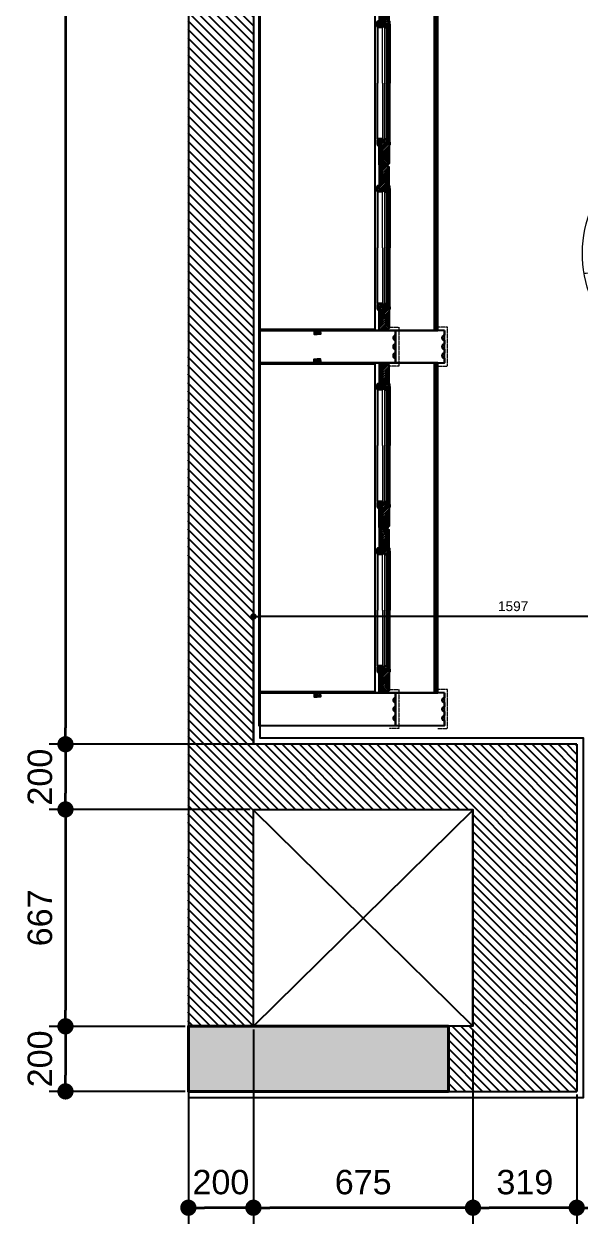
# Model space of a CAD drawing. Header units: inches. Extents: x 274057 to 444617, y 485849 to 635630.
# Drawn here: x 361549 to 363258, y 529151 to 532841 of the extents above; entities that cross this region are included whole.
import ezdxf

# ---------------------------------------------------------------- set-up
doc = ezdxf.new("R2010")
doc.units = ezdxf.units.IN
doc.header["$MEASUREMENT"] = 0
doc.linetypes.add('DASHED2', pattern=[0.375, 0.25, -0.125])
doc.linetypes.add('HIDDEN', pattern=[0.375, 0.25, -0.125])
for name, color, linetype, lineweight in [('CQ Furniture', 190, 'Continuous', 0), ('CQ plan and elev dimension', 252, 'Continuous', 35), ('Glass', 4, 'Continuous', 0), ('WOOD-HID', 8, 'HIDDEN', 18), ('xref 1st floor$0$XREF-V2-FF_COLS$0$A-COLS', 5, 'Continuous', 40), ('xref 1st floor$0$XREF-V2-FF_COLS$0$A-COLS-PATT', 252, 'Continuous', 20)]:
    doc.layers.add(name, color=color, linetype=linetype, lineweight=lineweight)
for name, color, linetype in [('CQ Grg Gypsum', 41, 'Continuous'), ('CQ PANEL DIMENSION', 1, 'Continuous'), ('CQ Plaster', 1, 'Continuous'), ('CQ Wall plan', 3, 'Continuous'), ('ID-wall paper', 8, 'Continuous'), ('Layer7', 8, 'Continuous'), ('LIGHT', 4, 'Continuous'), ('WALLS LINE', 5, 'DASHED2'), ('WOOD 02', 32, 'Continuous'), ('Wood SECT', 1, 'Continuous'), ('xref 1st floor$0$CQ Wall hatch_CHB', 8, 'Continuous'), ('xref 1st floor_$0$CQ Wall hatch_CHB', 8, 'Continuous')]:
    doc.layers.add(name, color=color, linetype=linetype)
doc.styles.get("Standard").update_dxf_attribs({"font": 'arial.ttf'})
doc.dimstyles.new('CQ 20', dxfattribs={"dimscale": 0.2, "dimtxt": 150, "dimasz": 100, "dimexe": 100, "dimexo": 20, "dimgap": 80, "dimtad": 1, "dimdec": 0, "dimzin": 0, "dimdsep": 46, "dimtxsty": 'Standard', "dimblk": 'DOT', "dimcen": 100, "dimclrd": 1, "dimclre": 1, "dimclrt": 3, "dimadec": 0, "dimazin": 0, "dimtfac": 1, "dimtdec": 0, "dimtofl": 0, "dimtmove": 0, "dimatfit": 3, "dimfxl": 1, "dimtolj": 1, "dimtzin": 0, "dimlwd": -1, "dimarcsym": 0})
doc.dimstyles.new('CQ 50', dxfattribs={"dimscale": 0.5, "dimtxt": 150, "dimasz": 100, "dimexe": 100, "dimexo": 20, "dimgap": 80, "dimtad": 1, "dimdec": 0, "dimzin": 0, "dimdsep": 46, "dimtxsty": 'Standard', "dimblk": 'DOT', "dimcen": 100, "dimclrd": 250, "dimclre": 250, "dimclrt": 3, "dimadec": 0, "dimazin": 0, "dimtfac": 1, "dimtdec": 0, "dimtofl": 0, "dimtmove": 0, "dimatfit": 3, "dimfxl": 3, "dimtolj": 1, "dimtzin": 0, "dimlwd": -1, "dimarcsym": 0})
pattern_1 = [(45, (20118.3853, -75328.2434), (-3.535533906, 3.535533906), [])]
pattern_2 = [(45, (20104.3854, -75328.2434), (-3.535533906, 3.535533906), [])]

# ---------------------------------------------------------------- blocks, each defined once
blk = doc.blocks.new('ff-15 wall plan')
at = {"layer": 'xref 1st floor$0$CQ Wall hatch_CHB'}
h = blk.add_hatch(dxfattribs=at)
h.set_pattern_fill('ANSI31', color=8, scale=150, angle=90)
h.set_pattern_definition([(135, (4639.211, -2e-07), (-13.25825215, -13.25825215), [])])
h.paths.add_polyline_path([(478951.3, 549898.7), (478751.3, 549898.7), (478751.3, 548408.7), (478689.7, 548408.7), (478689.7, 548208.7), (478751.3, 548208.7), (478751.3, 546408.7), (478701.3, 546408.7), (478701.3, 546208.7), (478751.3, 546208.7), (478751.3, 542468.7), (478952.7, 542468.7), (478952.7, 543135.7), (479627.7, 543135.7), (479627.7, 542468.7), (479551.3, 542468.7), (479551.3, 542268.7), (479946.3, 542268.7), (479946.3, 543336), (478951.3, 543336)])
at = {"layer": 'xref 1st floor$0$XREF-V2-FF_COLS$0$A-COLS-PATT'}
blk.add_hatch(color=256, dxfattribs=at).paths.add_polyline_path([(479552.7, 542268.7), (479552.7, 542468.7), (478752.7, 542468.7), (478752.7, 542268.7)])
at = {"layer": 'CQ Plaster'}
blk.add_lwpolyline([(479652.7, 549898.7), (479652.7, 549879.1), (478972.7, 549879.1), (478972.7, 543356), (479966.7, 543356), (479966.7, 542248.7), (478752.7, 542248.7)], dxfattribs=at)
at = {"layer": 'CQ Wall plan'}
for p, q in [((478952.7, 549898.7), (478952.7, 543336)), ((478752.7, 546208.7), (478752.7, 542468.7)), ((479946.7, 543336), (478952.7, 543336, 0)), ((479946.7, 543336, 0), (479946.7, 542268.7)), ((478952.7, 542468.7), (478952.7, 543133.7)), ((479627.7, 542468.7), (479627.7, 543133.7)), ((479552.7, 542268.7), (479946.7, 542268.7))]:
    blk.add_line(p, q, dxfattribs=at)
at = {"layer": 'CQ Wall plan', "elevation": 0}
blk.add_lwpolyline([(478952.7, 543135.7), (479627.7, 543135.7), (479627.7, 542468.7), (478952.7, 542468.7)], close=True, dxfattribs=at)
at = {"layer": 'xref 1st floor$0$XREF-V2-FF_COLS$0$A-COLS'}
blk.add_lwpolyline([(479552.7, 542268.7), (479552.7, 542468.7), (478752.7, 542468.7), (478752.7, 542268.7)], close=True, dxfattribs=at)
blk.add_lwpolyline([(479552.7, 542268.7), (479552.7, 542468.7), (478752.7, 542468.7), (478752.7, 542268.7)], close=True, dxfattribs=at)
at = {"layer": 'xref 1st floor_$0$CQ Wall hatch_CHB', "color": 8}
for p, q in [((478952.7, 543133.7, 0), (479627.7, 542468.7, 0)), ((479627.7, 543133.7, 0), (478952.7, 542468.7, 0))]:
    blk.add_line(p, q, dxfattribs=at)
blk = doc.blocks.new('_Dot')
at = {"color": 0, "linetype": 'ByBlock', "lineweight": -2}
blk.add_line((-0.5, 0), (-1, 0), dxfattribs=at)
at = {"color": 0, "linetype": 'ByBlock', "const_width": 0.5}
blk.add_lwpolyline([(-0.25, 0, 1), (0.25, 0, 1)], format="xyb", close=True, dxfattribs=at)
blk = doc.blocks.new('*D768')
at = {"layer": 'CQ plan and elev dimension', "color": 250, "lineweight": -2, "transparency": 16777216}
for p, q in [((364167.5, 530416.5), (364167.5, 529151.5)), ((363247.9, 529549.2), (363247.9, 529151.5))]:
    blk.add_line(p, q, dxfattribs=at)
at = {"layer": 'CQ plan and elev dimension', "color": 250, "transparency": 16777216}
blk.add_line((364117.5, 529201.5), (363297.9, 529201.5), dxfattribs=at)
at = {"layer": 'Defpoints', "color": 0, "transparency": 16777216}
for p in [(364167.5, 530426.5, 0), (363247.9, 529559.2, 0), (363247.9, 529201.5)]:
    blk.add_point(p, dxfattribs=at)
at = {"layer": 'CQ plan and elev dimension', "color": 250, "transparency": 16777216, "xscale": 50, "yscale": 50, "zscale": 50, "rotation": 180}
blk.add_blockref('_Dot', (363247.9, 529201.5), dxfattribs=at)
at = {"layer": 'CQ plan and elev dimension', "color": 250, "transparency": 16777216, "xscale": 50, "yscale": 50, "zscale": 50}
blk.add_blockref('_Dot', (364167.5, 529201.5), dxfattribs=at)
at = {"layer": 'CQ plan and elev dimension', "color": 3, "transparency": 16777216, "insert": (363707.7, 529279.8), "char_height": 75, "attachment_point": 5}
blk.add_mtext('\\A1;920', dxfattribs=at)
blk = doc.blocks.new('*D769')
at = {"layer": 'CQ plan and elev dimension', "color": 250, "lineweight": -2, "transparency": 16777216}
for p, q in [((362928.9, 529749.2), (362928.9, 529151.5)), ((363247.9, 529549.2), (363247.9, 529151.5))]:
    blk.add_line(p, q, dxfattribs=at)
at = {"layer": 'CQ plan and elev dimension', "color": 250, "transparency": 16777216}
blk.add_line((363197.9, 529201.5), (362978.9, 529201.5), dxfattribs=at)
at = {"layer": 'Defpoints', "color": 0, "transparency": 16777216}
for p in [(362928.9, 529759.2), (363247.9, 529559.2, 0), (362928.9, 529201.5)]:
    blk.add_point(p, dxfattribs=at)
at = {"layer": 'CQ plan and elev dimension', "color": 250, "transparency": 16777216, "xscale": 50, "yscale": 50, "zscale": 50, "rotation": 180}
blk.add_blockref('_Dot', (362928.9, 529201.5), dxfattribs=at)
at = {"layer": 'CQ plan and elev dimension', "color": 250, "transparency": 16777216, "xscale": 50, "yscale": 50, "zscale": 50}
blk.add_blockref('_Dot', (363247.9, 529201.5), dxfattribs=at)
at = {"layer": 'CQ plan and elev dimension', "color": 3, "transparency": 16777216, "insert": (363088.4, 529279.8), "char_height": 75, "attachment_point": 5}
blk.add_mtext('\\A1;319', dxfattribs=at)
blk = doc.blocks.new('*D779')
at = {"layer": 'CQ plan and elev dimension', "color": 250, "lineweight": -2, "transparency": 16777216}
for p, q in [((362253.9, 529749.2), (362253.9, 529151.5)), ((362928.9, 529749.2), (362928.9, 529151.5))]:
    blk.add_line(p, q, dxfattribs=at)
at = {"layer": 'CQ plan and elev dimension', "color": 250, "transparency": 16777216}
blk.add_line((362878.9, 529201.5), (362303.9, 529201.5), dxfattribs=at)
at = {"layer": 'Defpoints', "color": 0, "transparency": 16777216}
for p in [(362253.9, 529759.2), (362928.9, 529759.2), (362253.9, 529201.5)]:
    blk.add_point(p, dxfattribs=at)
at = {"layer": 'CQ plan and elev dimension', "color": 250, "transparency": 16777216, "xscale": 50, "yscale": 50, "zscale": 50, "rotation": 180}
blk.add_blockref('_Dot', (362253.9, 529201.5), dxfattribs=at)
at = {"layer": 'CQ plan and elev dimension', "color": 250, "transparency": 16777216, "xscale": 50, "yscale": 50, "zscale": 50}
blk.add_blockref('_Dot', (362928.9, 529201.5), dxfattribs=at)
at = {"layer": 'CQ plan and elev dimension', "color": 3, "transparency": 16777216, "insert": (362591.4, 529279.8), "char_height": 75, "attachment_point": 5}
blk.add_mtext('\\A1;675', dxfattribs=at)
blk = doc.blocks.new('*D780')
at = {"layer": 'CQ plan and elev dimension', "color": 250, "lineweight": -2, "transparency": 16777216}
for p, q in [((362053.9, 529749.2), (362053.9, 529151.5)), ((362253.9, 529749.2), (362253.9, 529151.5))]:
    blk.add_line(p, q, dxfattribs=at)
at = {"layer": 'CQ plan and elev dimension', "color": 250, "transparency": 16777216}
blk.add_line((362203.9, 529201.5), (362103.9, 529201.5), dxfattribs=at)
at = {"layer": 'Defpoints', "color": 0, "transparency": 16777216}
for p in [(362053.9, 529759.2), (362253.9, 529759.2), (362053.9, 529201.5)]:
    blk.add_point(p, dxfattribs=at)
at = {"layer": 'CQ plan and elev dimension', "color": 250, "transparency": 16777216, "xscale": 50, "yscale": 50, "zscale": 50, "rotation": 180}
blk.add_blockref('_Dot', (362053.9, 529201.5), dxfattribs=at)
at = {"layer": 'CQ plan and elev dimension', "color": 250, "transparency": 16777216, "xscale": 50, "yscale": 50, "zscale": 50}
blk.add_blockref('_Dot', (362253.9, 529201.5), dxfattribs=at)
at = {"layer": 'CQ plan and elev dimension', "color": 3, "transparency": 16777216, "insert": (362153.9, 529279.8), "char_height": 75, "attachment_point": 5}
blk.add_mtext('\\A1;200', dxfattribs=at)
blk = doc.blocks.new('*D782')
at = {"layer": 'CQ plan and elev dimension', "color": 250, "lineweight": -2, "transparency": 16777216}
for p, q in [((362243.9, 537189.2), (361626.1, 537189.2)), ((363237.9, 530626.5), (361626.1, 530626.5))]:
    blk.add_line(p, q, dxfattribs=at)
at = {"layer": 'CQ plan and elev dimension', "color": 250, "transparency": 16777216}
blk.add_line((361676.1, 537139.2), (361676.1, 530676.5), dxfattribs=at)
at = {"layer": 'Defpoints', "color": 0, "transparency": 16777216}
for p in [(362253.9, 537189.2), (361676.1, 530626.5), (363247.9, 530626.5, 0)]:
    blk.add_point(p, dxfattribs=at)
at = {"layer": 'CQ plan and elev dimension', "color": 250, "transparency": 16777216, "xscale": 50, "yscale": 50, "zscale": 50}
for p, rotation in [((361676.1, 537189.2), 90), ((361676.1, 530626.5), 270)]:
    blk.add_blockref('_Dot', p, dxfattribs=dict(at, rotation=rotation))
at = {"layer": 'CQ plan and elev dimension', "color": 3, "transparency": 16777216, "insert": (361597.8, 533907.9), "char_height": 75, "attachment_point": 5, "rotation": 90}
blk.add_mtext('\\A1;6563', dxfattribs=at)
blk = doc.blocks.new('*D783')
at = {"layer": 'CQ plan and elev dimension', "color": 250, "lineweight": -2, "transparency": 16777216}
for p, q in [((363237.9, 530626.5), (361626.1, 530626.5)), ((362243.9, 530426.2), (361626.1, 530426.2))]:
    blk.add_line(p, q, dxfattribs=at)
at = {"layer": 'CQ plan and elev dimension', "color": 250, "transparency": 16777216}
blk.add_line((361676.1, 530576.5), (361676.1, 530476.2), dxfattribs=at)
at = {"layer": 'Defpoints', "color": 0, "transparency": 16777216}
for p in [(363247.9, 530626.5, 0), (361676.1, 530426.2), (362253.9, 530426.2)]:
    blk.add_point(p, dxfattribs=at)
at = {"layer": 'CQ plan and elev dimension', "color": 250, "transparency": 16777216, "xscale": 50, "yscale": 50, "zscale": 50}
for p, rotation in [((361676.1, 530626.5), 90), ((361676.1, 530426.2), 270)]:
    blk.add_blockref('_Dot', p, dxfattribs=dict(at, rotation=rotation))
at = {"layer": 'CQ plan and elev dimension', "color": 3, "transparency": 16777216, "insert": (361597.8, 530525.4), "char_height": 75, "attachment_point": 5, "rotation": 90}
blk.add_mtext('\\A1;200', dxfattribs=at)
blk = doc.blocks.new('*D770')
at = {"layer": 'CQ plan and elev dimension', "color": 250, "lineweight": -2, "transparency": 16777216}
for p, q in [((362243.9, 530426.2), (361626.1, 530426.2)), ((362043.9, 529759.2), (361626.1, 529759.2))]:
    blk.add_line(p, q, dxfattribs=at)
at = {"layer": 'CQ plan and elev dimension', "color": 250, "transparency": 16777216}
blk.add_line((361676.1, 530376.2), (361676.1, 529809.2), dxfattribs=at)
at = {"layer": 'Defpoints', "color": 0, "transparency": 16777216}
for p in [(362253.9, 530426.2), (361676.1, 529759.2), (362053.9, 529759.2)]:
    blk.add_point(p, dxfattribs=at)
at = {"layer": 'CQ plan and elev dimension', "color": 250, "transparency": 16777216, "xscale": 50, "yscale": 50, "zscale": 50}
for p, rotation in [((361676.1, 530426.2), 90), ((361676.1, 529759.2), 270)]:
    blk.add_blockref('_Dot', p, dxfattribs=dict(at, rotation=rotation))
at = {"layer": 'CQ plan and elev dimension', "color": 3, "transparency": 16777216, "insert": (361597.8, 530092.7), "char_height": 75, "attachment_point": 5, "rotation": 90}
blk.add_mtext('\\A1;667', dxfattribs=at)
blk = doc.blocks.new('*D784')
at = {"layer": 'CQ plan and elev dimension', "color": 250, "lineweight": -2, "transparency": 16777216}
for p, q in [((362043.9, 529759.2), (361626.1, 529759.2)), ((362043.9, 529559.2), (361626.1, 529559.2))]:
    blk.add_line(p, q, dxfattribs=at)
at = {"layer": 'CQ plan and elev dimension', "color": 250, "transparency": 16777216}
blk.add_line((361676.1, 529709.2), (361676.1, 529609.2), dxfattribs=at)
at = {"layer": 'Defpoints', "color": 0, "transparency": 16777216}
for p in [(362053.9, 529759.2), (361676.1, 529559.2), (362053.9, 529559.2)]:
    blk.add_point(p, dxfattribs=at)
at = {"layer": 'CQ plan and elev dimension', "color": 250, "transparency": 16777216, "xscale": 50, "yscale": 50, "zscale": 50}
for p, rotation in [((361676.1, 529759.2), 90), ((361676.1, 529559.2), 270)]:
    blk.add_blockref('_Dot', p, dxfattribs=dict(at, rotation=rotation))
at = {"layer": 'CQ plan and elev dimension', "color": 3, "transparency": 16777216, "insert": (361597.8, 529659.2), "char_height": 75, "attachment_point": 5, "rotation": 90}
blk.add_mtext('\\A1;200', dxfattribs=at)
blk = doc.blocks.new('*D764')
at = {"layer": 'CQ PANEL DIMENSION', "color": 1, "lineweight": -2, "transparency": 16777216}
for p, q in [((362253.9, 530630.5), (362253.9, 531039.3)), ((363850.8, 530726), (363850.8, 531039.3))]:
    blk.add_line(p, q, dxfattribs=at)
at = {"layer": 'CQ PANEL DIMENSION', "color": 1, "transparency": 16777216}
blk.add_line((363830.8, 531019.3), (362273.9, 531019.3), dxfattribs=at)
at = {"layer": 'Defpoints', "color": 0, "transparency": 16777216}
for p in [(362253.9, 531019.3), (363850.8, 530722, 0), (362253.9, 530626.5)]:
    blk.add_point(p, dxfattribs=at)
at = {"layer": 'CQ PANEL DIMENSION', "color": 1, "transparency": 16777216, "xscale": 20, "yscale": 20, "zscale": 20, "rotation": 180}
blk.add_blockref('_Dot', (362253.9, 531019.3), dxfattribs=at)
at = {"layer": 'CQ PANEL DIMENSION', "color": 1, "transparency": 16777216, "xscale": 20, "yscale": 20, "zscale": 20}
blk.add_blockref('_Dot', (363850.8, 531019.3), dxfattribs=at)
at = {"layer": 'CQ PANEL DIMENSION', "color": 3, "transparency": 16777216, "insert": (363052.3, 531050.7), "char_height": 30, "attachment_point": 5}
blk.add_mtext('\\A1;1597', dxfattribs=at)
blk = doc.blocks.new('cabinet 80 framed glass door')
at = {"layer": 'Layer7'}
h = blk.add_hatch(dxfattribs=at)
h.set_pattern_fill('ANSI31', color=256, scale=40)
h.set_pattern_definition(pattern_1)
h.paths.add_polyline_path([(352338.8, 505867.2), (352338.8, 505864.2), (352346.8, 505864.2), (352346.8, 505868.2, 0.414214), (352350.8, 505872.2), (352353.8, 505872.2, -0.414214), (352356.8, 505875.2), (352356.8, 505880.7), (352346.8, 505880.7), (352346.8, 505886.7), (352346.8, 505897.2), (352336.8, 505897.2), (352276.8, 505897.2), (352276.8, 505871.2, -0.397359), (352280.8, 505867.2)])
h = blk.add_hatch(dxfattribs=at)
h.set_pattern_fill('ANSI31', color=256, scale=40)
h.set_pattern_definition(pattern_2)
h.paths.add_polyline_path([(352346.8, 505903.2), (352339.8, 505903.2, 0.414214), (352336.8, 505900.2), (352336.8, 505897.2), (352346.8, 505897.2), (352346.8, 505886.7), (352356.8, 505886.7), (352356.8, 505897.2), (352356.8, 505900.2, 0.414214), (352353.8, 505903.2)])
h = blk.add_hatch(dxfattribs=at)
h.set_pattern_fill('ANSI31', color=256, scale=40)
h.set_pattern_definition(pattern_2)
h.paths.add_polyline_path([(352702.5, 505903.2, 0.414214), (352699.5, 505900.2), (352699.5, 505897.2), (352699.5, 505886.7), (352709.5, 505886.7), (352709.5, 505897.2), (352719.5, 505897.2), (352719.5, 505900.2, 0.414214), (352716.5, 505903.2), (352709.5, 505903.2)])
h = blk.add_hatch(dxfattribs=at)
h.set_pattern_fill('ANSI31', color=256, scale=40)
h.set_pattern_definition(pattern_1)
h.paths.add_polyline_path([(352775.5, 505867.2, -0.397359), (352779.5, 505871.2), (352779.5, 505897.2), (352709.5, 505897.2), (352709.5, 505886.7), (352709.5, 505880.7), (352699.5, 505880.7), (352699.5, 505875.2, -0.414214), (352702.5, 505872.2), (352705.5, 505872.2, 0.414214), (352709.5, 505868.2), (352709.5, 505864.2), (352717.5, 505864.2), (352717.5, 505867.2)])
at = {"color": 8, "elevation": 0.1}
for points in [[(352356.8, 505903), (352528.1, 505903)], [(352356.8, 505875.2), (352528.1, 505875.2)], [(352699.5, 505903), (352528.1, 505903)], [(352699.5, 505875.2), (352528.1, 505875.2)], [(352346.8, 505868.2), (352528.1, 505868.2)], [(352346.8, 505864.2), (352528.1, 505864.2)], [(352353.8, 505872.2), (352528.1, 505872.2)], [(352702.5, 505872.2), (352528.1, 505872.2)], [(352709.5, 505868.2), (352528.1, 505868.2)], [(352709.5, 505864.2), (352528.1, 505864.2)]]:
    blk.add_lwpolyline(points, dxfattribs=at)
at = {"layer": 'Glass', "color": 4, "elevation": 0.1}
for points in [[(352528.1, 505886.7), (352349.4, 505886.7), (352349.4, 505880.7), (352528.1, 505880.7)], [(352528.1, 505886.7), (352706.8, 505886.7), (352706.8, 505880.7), (352528.1, 505880.7)]]:
    blk.add_lwpolyline(points, dxfattribs=at)
at = {"layer": 'Wood SECT', "elevation": 0.1}
for points in [[(352356.8, 505880.7), (352356.8, 505875.2, 0.414214), (352353.8, 505872.2), (352350.8, 505872.2, -0.414214), (352346.8, 505868.2), (352346.8, 505864.2), (352338.8, 505864.2), (352338.8, 505867.2), (352280.8, 505867.2, 0.397359), (352276.8, 505871.2), (352276.8, 505897.2), (352346.8, 505897.2), (352346.8, 505886.7), (352346.8, 505886.7), (352346.8, 505880.7)], [(352699.5, 505880.7), (352699.5, 505875.2, -0.414214), (352702.5, 505872.2), (352705.5, 505872.2, 0.414214), (352709.5, 505868.2), (352709.5, 505864.2), (352717.5, 505864.2), (352717.5, 505867.2), (352775.5, 505867.2, -0.397359), (352779.5, 505871.2), (352779.5, 505897.2), (352709.5, 505897.2), (352709.5, 505886.7), (352709.5, 505886.7), (352709.5, 505880.7)]]:
    blk.add_lwpolyline(points, format="xyb", close=True, dxfattribs=at)
for points in [[(352346.8, 505886.7), (352356.8, 505886.7), (352356.8, 505897.2), (352356.8, 505900.2, 0.414214), (352353.8, 505903.2), (352346.8, 505903.2), (352339.8, 505903.2, 0.414214), (352336.8, 505900.2), (352336.8, 505897.2), (352346.8, 505897.2), (352346.8, 505886.7), (352356.8, 505886.7)], [(352709.5, 505886.7), (352699.5, 505886.7), (352699.5, 505897.2), (352699.5, 505900.2, -0.414214), (352702.5, 505903.2), (352709.5, 505903.2), (352716.5, 505903.2, -0.414214), (352719.5, 505900.2), (352719.5, 505897.2), (352709.5, 505897.2), (352709.5, 505886.7), (352699.5, 505886.7)]]:
    blk.add_lwpolyline(points, format="xyb", dxfattribs=at)
blk = doc.blocks.new('Hera-LED-IN Stick FR')
at = {"layer": 'LIGHT'}
blk.add_lwpolyline([(279111.9, -181006.8), (279128.7, -181006.8), (279132.3, -181006.5), (279132.3, -181005.7), (279108.3, -181005.7), (279108.3, -181006.5), (279111.9, -181006.8)], close=True, dxfattribs=at)
for points in [[(279110.6, -180998.9), (279110.6, -180998), (279110.4, -180998), (279110.4, -180997), (279110.6, -180997), (279110.6, -180994.5, -0.409431), (279111.3, -180993.8), (279120.3, -180993.8)], [(279110.5, -181005.7), (279110.5, -180999.9, -0.315372), (279112.3, -180997.3), (279116.6, -180997.3), (279116.6, -180999.6, 0.430061), (279117.2, -181000.2), (279121.7, -181000.2, 1), (279121.7, -180998.7), (279119.1, -180998.7, -0.431722), (279118.6, -180998.2), (279118.6, -180997.3), (279128, -180997.3), (279128.3, -180997.3, -0.315372), (279130.1, -180999.9), (279130.1, -181005.7)], [(279111.8, -180997.5), (279111.8, -180995.8), (279111.4, -180995.8), (279111.4, -180995.4, -0.418441), (279111.8, -180995), (279116, -180994.9), (279116, -180996.1, 1), (279116.7, -180996.1), (279116.7, -180994.9), (279120.3, -180994.9)], [(279129.9, -180998.9), (279129.9, -180998), (279130.1, -180998), (279130.1, -180997), (279129.9, -180997), (279129.9, -180994.5, 0.409431), (279129.2, -180993.8), (279120.3, -180993.8)], [(279128.8, -180997.5), (279128.8, -180995.8), (279129.1, -180995.8), (279129.1, -180995.4, 0.418441), (279128.7, -180995), (279124.6, -180994.9), (279124.6, -180996.1, -1), (279123.8, -180996.1), (279123.8, -180994.9), (279120.3, -180994.9)]]:
    blk.add_lwpolyline(points, format="xyb", dxfattribs=at)
for centre in [(279112.7, -181002.6), (279127.8, -181002.6)]:
    blk.add_circle(centre, 0.999, dxfattribs=at)
blk = doc.blocks.new('FF-15 Cabinet plan B rev')
at = {"layer": 'CQ Grg Gypsum', "elevation": 0}
blk.add_lwpolyline([(388341.6, 531898.9), (388491.6, 531898.9), (388491.6, 531798.9), (388341.6, 531798.9)], close=True, dxfattribs=at)
at = {"layer": 'WOOD 02'}
for p, q in [((388365.6, 531898.9, 0), (388365.6, 532913.3, 0)), ((388368.6, 531898.9, 0), (388368.6, 532913.3, 0)), ((388371.6, 531898.9, 0), (388371.6, 532913.3, 0)), ((388365.6, 530784.5, 0), (388365.6, 531798.9, 0)), ((388368.6, 530784.5, 0), (388368.6, 531798.9, 0)), ((388371.6, 530784.5, 0), (388371.6, 531798.9, 0))]:
    blk.add_line(p, q, dxfattribs=at)
at = {"layer": 'WOOD 02', "elevation": 0}
for points in [[(388911.6, 532913.3), (388911.6, 531898.9), (388361.6, 531898.9), (388361.6, 532913.3)], [(388908.6, 532910.3), (388555.8, 532910.3), (388555.8, 531901.9), (388908.6, 531901.9)], [(388491.6, 531898.9), (388911.6, 531898.9), (388911.6, 531798.9), (388491.6, 531798.9)], [(388911.6, 531798.9), (388911.6, 530784.5), (388361.6, 530784.5), (388361.6, 531798.9)], [(388908.6, 531795.9), (388555.8, 531795.9), (388555.8, 530787.5), (388908.6, 530787.5)], [(388341.6, 530784.5), (388491.6, 530784.5), (388491.6, 530684.5), (388341.6, 530684.5)], [(388491.6, 530784.5), (388911.6, 530784.5), (388911.6, 530684.5), (388491.6, 530684.5)]]:
    blk.add_lwpolyline(points, close=True, dxfattribs=at)
at = {"layer": 'Wood SECT', "elevation": 0}
for points in [[(388341.6, 531898.9), (388341.6, 531883.9, -1), (388341.6, 531868.9), (388341.6, 531856.4, -1), (388341.6, 531841.4), (388341.6, 531828.9, -1), (388341.6, 531813.9), (388341.6, 531798.9)], [(388491.6, 531898.9), (388491.6, 531883.9, -1), (388491.6, 531868.9), (388491.6, 531856.4, -1), (388491.6, 531841.4), (388491.6, 531828.9, -1), (388491.6, 531813.9), (388491.6, 531798.9)], [(388341.6, 530784.5), (388341.6, 530769.5, -1), (388341.6, 530754.5), (388341.6, 530742, -1), (388341.6, 530727), (388341.6, 530714.5, -1), (388341.6, 530699.5), (388341.6, 530684.5)], [(388491.6, 530784.5), (388491.6, 530769.5, -1), (388491.6, 530754.5), (388491.6, 530742, -1), (388491.6, 530727), (388491.6, 530714.5, -1), (388491.6, 530699.5), (388491.6, 530684.5)]]:
    blk.add_lwpolyline(points, format="xyb", dxfattribs=at)
at = {"layer": 'WOOD-HID', "elevation": 0}
for points in [[(388361.6, 531788.9), (388331.6, 531788.9), (388331.6, 531908.9), (388361.6, 531908.9)], [(388511.6, 531908.9), (388481.6, 531908.9), (388481.6, 531788.9), (388511.6, 531788.9)], [(388361.6, 530674.5), (388331.6, 530674.5), (388331.6, 530794.5), (388361.6, 530794.5)], [(388511.6, 530794.5), (388481.6, 530794.5), (388481.6, 530674.5), (388511.6, 530674.5)]]:
    blk.add_lwpolyline(points, dxfattribs=at)
at = {"layer": 'CQ Grg Gypsum', "rotation": 270}
for p in [(-117355.4, 885187.1, -0.1), (-117355.4, 884681.4, -0.1), (-117355.4, 884072.7, -0.1), (-117355.4, 883567, -0.1)]:
    blk.add_blockref('cabinet 80 framed glass door', p, dxfattribs=at)
at = {"layer": 'WALLS LINE', "color": 1, "rotation": 180}
for p in [(667852.5, 350893.2, 0), (667852.5, 349778.8, 0)]:
    blk.add_blockref('Hera-LED-IN Stick FR', p, dxfattribs=at)
at = {"layer": 'WALLS LINE', "color": 1, "xscale": -1}
blk.add_blockref('Hera-LED-IN Stick FR', (667852.5, 712804.6, 0), dxfattribs=at)
blk = doc.blocks.new('6357')
at = {"color": 0, "lineweight": 5}
blk.add_line((0, 34.14), (0, 37), dxfattribs=at)
blk.add_line((0, 34.14), (0, 37), dxfattribs=at)
at = {"color": 0}
for p, q in [((-14.22, 0.94), (-14.22, 23.12)), ((14.22, 0.94), (14.22, 23.12)), ((-11.23, 8.75), (-11.23, 17.52)), ((11.23, 8.75), (11.23, 17.52)), ((-13.83, 6), (-14.22, 6)), ((13.83, 6), (14.22, 6)), ((-13.31, 0), (0, 0)), ((13.31, 0), (0, 0))]:
    blk.add_line(p, q, dxfattribs=at)
for centre, radius, start, end in [((0, 22.77), 14.23, 90, 181.4091), ((0, 22.77), 14.23, 358.5909, 90), ((0.06, 16.9), 11.31, 90.3218, 176.8138), ((-0.06, 16.9), 11.31, 3.1862, 89.6782), ((-14.14, 8.9), 2.92, 276.1039, 3.1019), ((14.14, 8.9), 2.92, 176.8981, 263.8961), ((-13.32, 5.16), 0.911, 99.4563, 187.6443), ((13.32, 5.16), 0.911, 352.3557, 80.5437), ((-13.28, 0.94), 0.943, 180.2306, 268.2685), ((13.28, 0.94), 0.943, 271.7315, 359.7694)]:
    blk.add_arc(centre, radius, start, end, dxfattribs=at)
at = {"color": 0, "lineweight": 5}
for centre, radius, start, end in [((-9.45, 32.14), 3.03, 7.1521, 56.781), ((-5.36, 34.78), 4.9, 309.015, 348.1753), ((5.5, 34.87), 5.05, 192.441, 230.3687), ((5.36, 34.78), 4.9, 191.8247, 230.985), ((9.45, 32.14), 3.03, 123.219, 172.8479), ((-0.71, 36.03), 6.16, 217.516, 245.0592), ((0.71, 36.03), 6.16, 294.9408, 322.484), ((-10.86, 31.03), 4.24, 330.5259, 11.2072), ((10.86, 31.03), 4.24, 168.7928, 209.4741), ((-12.67, 28.26), 2.05, 18.4602, 74.2339), ((-5.61, 30.9), 2.69, 242.1591, 338.7849), ((-7.6, 30.05), 4.49, 325.0837, 352.9196), ((0.44, 31.39), 3.32, 210.6008, 254.2666), ((-0.44, 31.39), 3.32, 285.7334, 329.3992), ((-0.44, 31.39), 3.32, 285.7334, 329.3992), ((5.61, 30.9), 2.69, 201.2151, 297.8409), ((7.6, 30.05), 4.49, 187.0804, 214.9163), ((12.67, 28.26), 2.05, 105.7661, 161.5398), ((-16.87, 25.62), 6.76, 1.116, 21.2823), ((-8.38, 32.41), 4.15, 245.8151, 279.1115), ((-10.09, 27.89), 2.61, 282.1657, 356.7724), ((-4.67, 29.95), 2.68, 221.8892, 275.6633), ((4.67, 29.95), 2.68, 264.3367, 318.1108), ((10.09, 27.89), 2.61, 183.2276, 257.8343), ((8.38, 32.41), 4.15, 260.8885, 294.1849), ((16.87, 25.62), 6.76, 158.7177, 178.884), ((-10.83, 26.7), 3.44, 329.9804, 12.557), ((10.83, 26.7), 3.44, 167.443, 210.0196), ((-12.52, 26.2), 2.66, 279.6998, 325.7028), ((-8.88, 27.98), 3.01, 257.5147, 289.8805), ((8.88, 27.98), 3.01, 250.1195, 282.4853), ((12.52, 26.2), 2.66, 214.2972, 260.3002), ((-14.64, 23.81), 4.68, 310.0018, 6.8842), ((-11.73, 23.74), 2.14, 338.3767, 25.6914), ((11.73, 23.74), 2.14, 154.3086, 201.6233), ((14.64, 23.81), 4.68, 173.1158, 229.9982), ((-13.91, 13.53), 9.59, 80.8029, 91.8362), ((-16.17, 20.44), 4.27, 354.2388, 25.5443), ((16.17, 20.44), 4.27, 154.4557, 185.7612), ((13.91, 13.53), 9.59, 88.1638, 99.1971), ((-10.4, 19.25), 1.39, 103.4392, 152.1177), ((10.4, 19.25), 1.39, 27.8823, 76.5608), ((-21.49, 20.57), 9.82, 333.2206, 348.446), ((-20.82, 14.82), 9.46, 347.195, 18.1348), ((-10.08, 18.73), 1.55, 188.2569, 222.6418), ((10.08, 18.73), 1.55, 317.3582, 351.7431), ((20.82, 14.82), 9.46, 161.8652, 192.805), ((21.49, 20.57), 9.82, 191.554, 206.7794), ((-13.55, 10.83), 4.49, 82.2532, 98.6459), ((-16.82, 12.2), 4.78, 1.5208, 30.9552), ((16.82, 12.2), 4.78, 149.0448, 178.4792), ((13.55, 10.83), 4.49, 81.3541, 97.7468)]:
    blk.add_arc(centre, radius, start, end, dxfattribs=at)
for centre, major_axis in [((0, 33.97), (-0.312, 0)), ((6.42, 32.33), (-0.245, 0.194)), ((2.68, 30.15), (-0.312, 0)), ((2.68, 30.15), (-0.312, 0)), ((7.25, 28.19), (-0.245, 0.194)), ((10.55, 28.74), (-0.245, 0.194)), ((9.9, 25.15), (-0.075, 0.303)), ((12.21, 22.98), (-0.075, 0.303)), ((11.78, 19.22), (-0.075, 0.303)), ((12.77, 15.25), (0.001, 0.312)), ((11.86, 11.63), (-0.075, 0.303))]:
    blk.add_ellipse(centre, major_axis=major_axis, ratio=0.543281, dxfattribs=at)
at = {"color": 0, "lineweight": 5, "extrusion": (0, 0, -1)}
for centre, major_axis in [((0, 33.97), (0.312, 0)), ((-6.42, 32.33), (0.245, 0.194)), ((-2.68, 30.15), (0.312, 0)), ((-10.55, 28.74), (0.245, 0.194)), ((-7.25, 28.19), (0.245, 0.194)), ((-9.9, 25.15), (0.075, 0.303)), ((-12.21, 22.98), (0.075, 0.303)), ((-11.78, 19.22), (0.075, 0.303)), ((-12.77, 15.25), (-0.001, 0.312)), ((-11.86, 11.63), (0.075, 0.303))]:
    blk.add_ellipse(centre, major_axis=major_axis, ratio=0.543281, dxfattribs=at)

msp = doc.modelspace()

# ---------------------------------------------------------------- block references
at = {"layer": 'CQ Furniture', "xscale": -25.4, "yscale": 25.4, "zscale": 25.4, "rotation": 157.9868698092788}
msp.add_blockref('6357', (363843.4, 532670.9), dxfattribs=at)
at = {"layer": 'CQ Grg Gypsum', "xscale": -1}
msp.add_blockref('FF-15 Cabinet plan B rev', (751182.5, 0), dxfattribs=at)
at = {"layer": 'ID-wall paper'}
msp.add_blockref('ff-15 wall plan', (-116698.8, -12709.4, 0), dxfattribs=at)

# ---------------------------------------------------------------- dimensions: what is measured, and where the dimension line sits
at = {"layer": 'CQ PANEL DIMENSION'}
dim = msp.add_linear_dim(base=(362253.9, 531019.3), p1=(363850.8, 530722, 0), p2=(362253.9, 530626.5), dimstyle='CQ 20', override={"dimtmove": 1}, dxfattribs=at)
dim.commit()
dim.dimension.update_dxf_attribs({"geometry": '*D764', "text_midpoint": (363052.3, 531050.7)})
at = {"layer": 'CQ plan and elev dimension'}
for base, p1, p2, picture, middle in [((361676.1, 530626.5), (362253.9, 537189.2), (363247.9, 530626.5, 0), '*D782', (361597.8, 533907.9)), ((361676.1, 529759.2), (362253.9, 530426.2), (362053.9, 529759.2), '*D770', (361597.8, 530092.7))]:
    dim = msp.add_linear_dim(base=base, p1=p1, p2=p2, angle=90, dimstyle='CQ 50', override={"dimtmove": 1}, dxfattribs=at)
    dim.commit()
    dim.dimension.update_dxf_attribs({"geometry": picture, "text_midpoint": middle})
for base, p1, p2, picture, middle in [((361676.1, 530426.2), (363247.9, 530626.5, 0), (362253.9, 530426.2), '*D783', (361676.1, 530525.4)), ((361676.1, 529559.2), (362053.9, 529759.2), (362053.9, 529559.2), '*D784', (361676.1, 529659.2))]:
    dim = msp.add_linear_dim(base=base, p1=p1, p2=p2, angle=90, dimstyle='CQ 50', override={"dimtmove": 1}, dxfattribs=at)
    dim.commit()
    dim.dimension.update_dxf_attribs({"geometry": picture, "text_midpoint": middle, "dimtype": 160})
for base, p1, p2, picture, middle in [((363247.9, 529201.5), (364167.5, 530426.5, 0), (363247.9, 529559.2, 0), '*D768', (363707.7, 529279.8)), ((362253.9, 529201.5), (362928.9, 529759.2), (362253.9, 529759.2), '*D779', (362591.4, 529279.8)), ((362928.9, 529201.5), (363247.9, 529559.2, 0), (362928.9, 529759.2), '*D769', (363088.4, 529279.8))]:
    dim = msp.add_linear_dim(base=base, p1=p1, p2=p2, dimstyle='CQ 50', override={"dimtmove": 1}, dxfattribs=at)
    dim.commit()
    dim.dimension.update_dxf_attribs({"geometry": picture, "text_midpoint": middle})
dim = msp.add_linear_dim(base=(362053.9, 529201.5), p1=(362253.9, 529759.2), p2=(362053.9, 529759.2), dimstyle='CQ 50', override={"dimtmove": 1}, dxfattribs=at)
dim.commit()
dim.dimension.update_dxf_attribs({"geometry": '*D780', "text_midpoint": (362153.9, 529201.5), "dimtype": 160})

doc.saveas('drawing.dxf')
